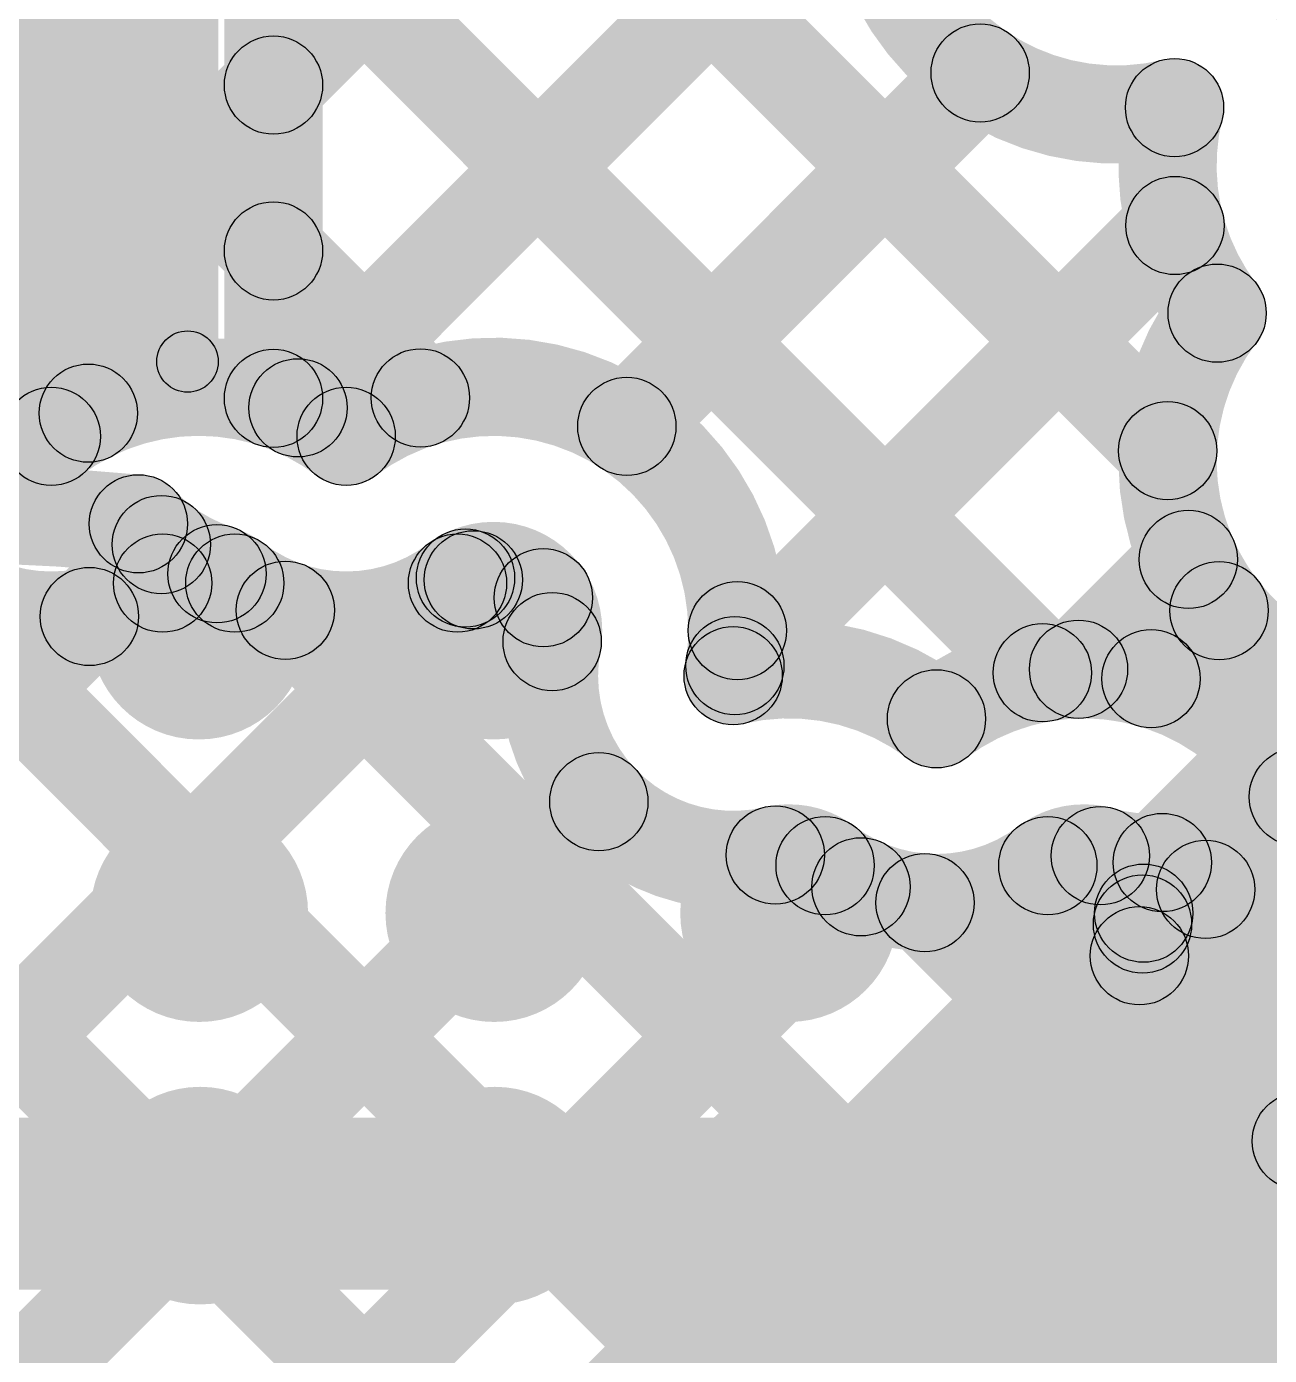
# Model space of a CAD drawing. Header units: millimetres. Extents: x -0.28 to 3.03, y -0.05 to 3.12.
# Drawn here: x 1.0979 to 1.1991, y 1.4051 to 1.5133 of the extents above; entities that cross this region are included whole.
import ezdxf

# ---------------------------------------------------------------- set-up
doc = ezdxf.new("R2010")
doc.units = ezdxf.units.MM
doc.header["$MEASUREMENT"] = 0
for name, color, linetype in [('BottomLayer', 5, 'Continuous'), ('BottomPaste', 16, 'Continuous'), ('BottomSolder', 6, 'Continuous'), ('TopLayer', 1, 'Continuous'), ('TopOverlay', 2, 'Continuous'), ('TopPaste', 8, 'Continuous'), ('TopSolder', 216, 'Continuous'), ('ViaHoleLayer', 16, 'Continuous')]:
    doc.layers.add(name, color=color, linetype=linetype)

# ---------------------------------------------------------------- blocks, each defined once
blk = doc.blocks.new('2835_LED_B_9')
at = {"layer": 'BottomLayer'}
blk.add_hatch(color=5, dxfattribs=at).paths.add_polyline_path([(-0.00069, 0.04606), (0.08829, 0.04606), (0.08829, -0.04606), (-0.00069, -0.04606)])
at = {"layer": 'BottomPaste'}
blk.add_hatch(color=16, dxfattribs=at).paths.add_polyline_path([(-0.00069, 0.04606), (0.08829, 0.04606), (0.08829, -0.04606), (-0.00069, -0.04606)])
at = {"layer": 'BottomSolder'}
blk.add_hatch(color=6, dxfattribs=at).paths.add_polyline_path([(-0.00469, 0.05006), (0.09229, 0.05006), (0.09229, -0.05006), (-0.00469, -0.05006)])
blk = doc.blocks.new('R___1206_42')
at = {"layer": 'TopLayer'}
for points in [[(-0.08, 0.035), (-0.02, 0.035), (-0.02, -0.035), (-0.08, -0.035)], [(0.02, 0.035), (0.08, 0.035), (0.08, -0.035), (0.02, -0.035)]]:
    blk.add_hatch(color=1, dxfattribs=at).paths.add_polyline_path(points)
at = {"layer": 'TopOverlay'}
h = blk.add_hatch(color=2, dxfattribs=at)
edge = h.paths.add_edge_path()
edge.add_arc((-0.084, 0.039), 0.0025, 0, 360)
h = blk.add_hatch(color=2, dxfattribs=at)
edge = h.paths.add_edge_path()
edge.add_arc((-0.084, 0.039), 0.0025, 0, 360)
for points in [[(-0.084, 0.0365), (-0.084, 0.0415), (0.084, 0.0415), (0.084, 0.0365)], [(-0.0815, -0.039), (-0.0865, -0.039), (-0.0865, 0.039), (-0.0815, 0.039)], [(0.0865, -0.039), (0.0815, -0.039), (0.0815, 0.039), (0.0865, 0.039)], [(-0.084, -0.0415), (-0.084, -0.0365), (0.084, -0.0365), (0.084, -0.0415)]]:
    blk.add_hatch(color=2, dxfattribs=at).paths.add_polyline_path(points)
h = blk.add_hatch(color=2, dxfattribs=at)
edge = h.paths.add_edge_path()
edge.add_arc((0.084, 0.039), 0.0025, 0, 360)
h = blk.add_hatch(color=2, dxfattribs=at)
edge = h.paths.add_edge_path()
edge.add_arc((0.084, 0.039), 0.0025, 0, 360)
h = blk.add_hatch(color=2, dxfattribs=at)
edge = h.paths.add_edge_path()
edge.add_arc((-0.084, -0.039), 0.0025, 0, 360)
h = blk.add_hatch(color=2, dxfattribs=at)
edge = h.paths.add_edge_path()
edge.add_arc((-0.084, -0.039), 0.0025, 0, 360)
h = blk.add_hatch(color=2, dxfattribs=at)
edge = h.paths.add_edge_path()
edge.add_arc((0.084, -0.039), 0.0025, 0, 360)
h = blk.add_hatch(color=2, dxfattribs=at)
edge = h.paths.add_edge_path()
edge.add_arc((0.084, -0.039), 0.0025, 0, 360)
at = {"layer": 'TopPaste'}
for points in [[(-0.08, 0.035), (-0.02, 0.035), (-0.02, -0.035), (-0.08, -0.035)], [(0.02, 0.035), (0.08, 0.035), (0.08, -0.035), (0.02, -0.035)]]:
    blk.add_hatch(color=8, dxfattribs=at).paths.add_polyline_path(points)
at = {"layer": 'TopSolder'}
for points in [[(-0.084, 0.039), (-0.016, 0.039), (-0.016, -0.039), (-0.084, -0.039)], [(0.016, 0.039), (0.084, 0.039), (0.084, -0.039), (0.016, -0.039)]]:
    blk.add_hatch(color=216, dxfattribs=at).paths.add_polyline_path(points)
at = {"layer": 'TopOverlay'}
for centre in [(-0.084, 0.039), (-0.084, 0.039), (0.084, 0.039), (0.084, 0.039), (-0.084, -0.039), (-0.084, -0.039), (0.084, -0.039), (0.084, -0.039)]:
    blk.add_circle(centre, 0.0025, dxfattribs=at)

msp = doc.modelspace()

# ---------------------------------------------------------------- hatches: boundary and pattern name
at = {"layer": 'BottomLayer'}
for points in [[(0.76685, 1.8405), (0.77251, 1.84615), (1.1328, 1.48587), (1.12714, 1.48021)], [(0.75617, 1.82289), (0.76183, 1.82855), (1.10575, 1.48463), (1.10009, 1.47897)], [(1.06794, 1.48109), (1.06229, 1.48674), (1.16657, 1.59102), (1.17223, 1.58537)], [(1.09056, 1.57336), (1.09621, 1.57902), (1.19366, 1.48157), (1.188, 1.47591)], [(1.07641, 1.55922), (1.08207, 1.56488), (1.18346, 1.46349), (1.1778, 1.45783)], [(1.09565, 1.4805), (1.08999, 1.48616), (1.16672, 1.56289), (1.17238, 1.55723)], [(1.12283, 1.4794), (1.11717, 1.48506), (1.16426, 1.53214), (1.16991, 1.52649)], [(1.14961, 1.4779), (1.14395, 1.48355), (1.17273, 1.51233), (1.17839, 1.50667)], [(1.1584, 1.45841), (1.15275, 1.46407), (1.18859, 1.49991), (1.19425, 1.49426)], [(1.1864, 1.45812), (1.18074, 1.46378), (1.18969, 1.47272), (1.19535, 1.46707)], [(1.08467, 1.46611), (1.09033, 1.47177), (1.28734, 1.27475), (1.28169, 1.26909)], [(0.90042, 1.22871), (0.89476, 1.23436), (1.13145, 1.47106), (1.13711, 1.4654)], [(1.05768, 1.46482), (1.06333, 1.47048), (1.28568, 1.24813), (1.28002, 1.24247)], [(1.11614, 1.46292), (1.1218, 1.46858), (1.28724, 1.30314), (1.28158, 1.29748)], [(1.19231, 1.45735), (1.18666, 1.46301), (1.19219, 1.46855), (1.19785, 1.46289)], [(0.90185, 1.25843), (0.8962, 1.26408), (1.10018, 1.46806), (1.10583, 1.46241)], [(1.03223, 1.46198), (1.03788, 1.46764), (1.28134, 1.22418), (1.27568, 1.21853)], [(0.91379, 1.21379), (0.90813, 1.21945), (1.14167, 1.45299), (1.14733, 1.44733)], [(0.92071, 1.19243), (0.91506, 1.19809), (1.16302, 1.44606), (1.16868, 1.4404)], [(0.92738, 1.17082), (0.92173, 1.17648), (1.1911, 1.44585), (1.19676, 1.44019)], [(1.16824, 1.43911), (1.17389, 1.44477), (1.27937, 1.33929), (1.27372, 1.33363)], [(0.94216, 1.15731), (0.9365, 1.16297), (1.20767, 1.43414), (1.21333, 1.42848)]]:
    msp.add_hatch(color=5, dxfattribs=at).paths.add_polyline_path(points)
h = msp.add_hatch(color=5, dxfattribs=at)
edge = h.paths.add_edge_path()
edge.add_arc((1.17556, 1.5095), 0.004, 0, 360)
h = msp.add_hatch(color=5, dxfattribs=at)
edge = h.paths.add_edge_path()
edge.add_arc((1.19139, 1.50668), 0.004, 0, 360)
h = msp.add_hatch(color=5, dxfattribs=at)
edge = h.paths.add_edge_path()
edge.add_arc((1.19139, 1.50668), 0.004, 0, 360)
h = msp.add_hatch(color=5, dxfattribs=at)
edge = h.paths.add_edge_path()
edge.add_arc((1.19142, 1.49708), 0.004, 0, 360)
h = msp.add_hatch(color=5, dxfattribs=at)
edge = h.paths.add_edge_path()
edge.add_arc((1.19486, 1.48994), 0.004, 0, 360)
h = msp.add_hatch(color=5, dxfattribs=at)
edge = h.paths.add_edge_path()
edge.add_arc((1.19486, 1.48994), 0.004, 0, 360)
h = msp.add_hatch(color=5, dxfattribs=at)
edge = h.paths.add_edge_path()
edge.add_arc((1.12997, 1.48304), 0.004, 0, 360)
h = msp.add_hatch(color=5, dxfattribs=at)
edge = h.paths.add_edge_path()
edge.add_arc((1.10292, 1.4818), 0.004, 0, 360)
h = msp.add_hatch(color=5, dxfattribs=at)
edge = h.paths.add_edge_path()
edge.add_arc((1.12, 1.48223), 0.004, 0, 360)
h = msp.add_hatch(color=5, dxfattribs=at)
edge = h.paths.add_edge_path()
edge.add_arc((1.14678, 1.48072), 0.004, 0, 360)
h = msp.add_hatch(color=5, dxfattribs=at)
edge = h.paths.add_edge_path()
edge.add_arc((1.0999, 1.47991), 0.004, 0, 360)
h = msp.add_hatch(color=5, dxfattribs=at)
edge = h.paths.add_edge_path()
edge.add_arc((1.0999, 1.47991), 0.004, 0, 360)
h = msp.add_hatch(color=5, dxfattribs=at)
edge = h.paths.add_edge_path()
edge.add_arc((1.12392, 1.47991), 0.004, 0, 360)
h = msp.add_hatch(color=5, dxfattribs=at)
edge = h.paths.add_edge_path()
edge.add_arc((1.12392, 1.47991), 0.004, 0, 360)
h = msp.add_hatch(color=5, dxfattribs=at)
edge = h.paths.add_edge_path()
edge.add_arc((1.19083, 1.47874), 0.004, 0, 360)
h = msp.add_hatch(color=5, dxfattribs=at)
edge = h.paths.add_edge_path()
edge.add_arc((1.19252, 1.46989), 0.004, 0, 360)
h = msp.add_hatch(color=5, dxfattribs=at)
edge = h.paths.add_edge_path()
edge.add_arc((1.11191, 1.46409), 0.00886, 0, 360)
h = msp.add_hatch(color=5, dxfattribs=at)
edge = h.paths.add_edge_path()
edge.add_arc((1.13592, 1.46409), 0.00886, 0, 360)
h = msp.add_hatch(color=5, dxfattribs=at)
edge = h.paths.add_edge_path()
edge.add_arc((1.10897, 1.46796), 0.004, 0, 360)
h = msp.add_hatch(color=5, dxfattribs=at)
edge = h.paths.add_edge_path()
edge.add_arc((1.10897, 1.46796), 0.004, 0, 360)
h = msp.add_hatch(color=5, dxfattribs=at)
edge = h.paths.add_edge_path()
edge.add_arc((1.10897, 1.46796), 0.004, 0, 360)
h = msp.add_hatch(color=5, dxfattribs=at)
edge = h.paths.add_edge_path()
edge.add_arc((1.11485, 1.46796), 0.004, 0, 360)
h = msp.add_hatch(color=5, dxfattribs=at)
edge = h.paths.add_edge_path()
edge.add_arc((1.11485, 1.46796), 0.004, 0, 360)
h = msp.add_hatch(color=5, dxfattribs=at)
edge = h.paths.add_edge_path()
edge.add_arc((1.11485, 1.46796), 0.004, 0, 360)
h = msp.add_hatch(color=5, dxfattribs=at)
edge = h.paths.add_edge_path()
edge.add_arc((1.13299, 1.46796), 0.004, 0, 360)
h = msp.add_hatch(color=5, dxfattribs=at)
edge = h.paths.add_edge_path()
edge.add_arc((1.13299, 1.46796), 0.004, 0, 360)
h = msp.add_hatch(color=5, dxfattribs=at)
edge = h.paths.add_edge_path()
edge.add_arc((1.13364, 1.46838), 0.004, 0, 360)
h = msp.add_hatch(color=5, dxfattribs=at)
edge = h.paths.add_edge_path()
edge.add_arc((1.13428, 1.46823), 0.004, 0, 360)
h = msp.add_hatch(color=5, dxfattribs=at)
edge = h.paths.add_edge_path()
edge.add_arc((1.13998, 1.46677), 0.004, 0, 360)
h = msp.add_hatch(color=5, dxfattribs=at)
edge = h.paths.add_edge_path()
edge.add_arc((1.11897, 1.46575), 0.004, 0, 360)
h = msp.add_hatch(color=5, dxfattribs=at)
edge = h.paths.add_edge_path()
edge.add_arc((1.19502, 1.46572), 0.004, 0, 360)
h = msp.add_hatch(color=5, dxfattribs=at)
edge = h.paths.add_edge_path()
edge.add_arc((1.19502, 1.46572), 0.004, 0, 360)
h = msp.add_hatch(color=5, dxfattribs=at)
edge = h.paths.add_edge_path()
edge.add_arc((1.10301, 1.46524), 0.004, 0, 360)
h = msp.add_hatch(color=5, dxfattribs=at)
edge = h.paths.add_edge_path()
edge.add_arc((1.1407, 1.4632), 0.004, 0, 360)
h = msp.add_hatch(color=5, dxfattribs=at)
edge = h.paths.add_edge_path()
edge.add_arc((1.1407, 1.4632), 0.004, 0, 360)
h = msp.add_hatch(color=5, dxfattribs=at)
edge = h.paths.add_edge_path()
edge.add_arc((1.15578, 1.46409), 0.004, 0, 360)
h = msp.add_hatch(color=5, dxfattribs=at)
edge = h.paths.add_edge_path()
edge.add_arc((1.15578, 1.46409), 0.004, 0, 360)
h = msp.add_hatch(color=5, dxfattribs=at)
edge = h.paths.add_edge_path()
edge.add_arc((1.15558, 1.46124), 0.004, 0, 360)
h = msp.add_hatch(color=5, dxfattribs=at)
edge = h.paths.add_edge_path()
edge.add_arc((1.15544, 1.46042), 0.004, 0, 360)
h = msp.add_hatch(color=5, dxfattribs=at)
edge = h.paths.add_edge_path()
edge.add_arc((1.15544, 1.46042), 0.004, 0, 360)
h = msp.add_hatch(color=5, dxfattribs=at)
edge = h.paths.add_edge_path()
edge.add_arc((1.18063, 1.46066), 0.004, 0, 360)
h = msp.add_hatch(color=5, dxfattribs=at)
edge = h.paths.add_edge_path()
edge.add_arc((1.18357, 1.46095), 0.004, 0, 360)
h = msp.add_hatch(color=5, dxfattribs=at)
edge = h.paths.add_edge_path()
edge.add_arc((1.18948, 1.46018), 0.004, 0, 360)
h = msp.add_hatch(color=5, dxfattribs=at)
edge = h.paths.add_edge_path()
edge.add_arc((1.18948, 1.46018), 0.004, 0, 360)
h = msp.add_hatch(color=5, dxfattribs=at)
edge = h.paths.add_edge_path()
edge.add_arc((1.172, 1.45691), 0.004, 0, 360)
h = msp.add_hatch(color=5, dxfattribs=at)
edge = h.paths.add_edge_path()
edge.add_arc((1.172, 1.45691), 0.004, 0, 360)
h = msp.add_hatch(color=5, dxfattribs=at)
edge = h.paths.add_edge_path()
edge.add_arc((1.1445, 1.45016), 0.004, 0, 360)
h = msp.add_hatch(color=5, dxfattribs=at)
edge = h.paths.add_edge_path()
edge.add_arc((1.11196, 1.44109), 0.00886, 0, 360)
h = msp.add_hatch(color=5, dxfattribs=at)
edge = h.paths.add_edge_path()
edge.add_arc((1.13598, 1.44109), 0.00886, 0, 360)
h = msp.add_hatch(color=5, dxfattribs=at)
edge = h.paths.add_edge_path()
edge.add_arc((1.15999, 1.44109), 0.00886, 0, 360)
h = msp.add_hatch(color=5, dxfattribs=at)
edge = h.paths.add_edge_path()
edge.add_arc((1.15888, 1.44582), 0.004, 0, 360)
h = msp.add_hatch(color=5, dxfattribs=at)
edge = h.paths.add_edge_path()
edge.add_arc((1.15888, 1.44582), 0.004, 0, 360)
h = msp.add_hatch(color=5, dxfattribs=at)
edge = h.paths.add_edge_path()
edge.add_arc((1.15888, 1.44582), 0.004, 0, 360)
h = msp.add_hatch(color=5, dxfattribs=at)
edge = h.paths.add_edge_path()
edge.add_arc((1.18401, 1.44109), 0.00886, 0, 360)
h = msp.add_hatch(color=5, dxfattribs=at)
edge = h.paths.add_edge_path()
edge.add_arc((1.16293, 1.44496), 0.004, 0, 360)
h = msp.add_hatch(color=5, dxfattribs=at)
edge = h.paths.add_edge_path()
edge.add_arc((1.16293, 1.44496), 0.004, 0, 360)
h = msp.add_hatch(color=5, dxfattribs=at)
edge = h.paths.add_edge_path()
edge.add_arc((1.16293, 1.44496), 0.004, 0, 360)
h = msp.add_hatch(color=5, dxfattribs=at)
edge = h.paths.add_edge_path()
edge.add_arc((1.18107, 1.44496), 0.004, 0, 360)
h = msp.add_hatch(color=5, dxfattribs=at)
edge = h.paths.add_edge_path()
edge.add_arc((1.18107, 1.44496), 0.004, 0, 360)
h = msp.add_hatch(color=5, dxfattribs=at)
edge = h.paths.add_edge_path()
edge.add_arc((1.18107, 1.44496), 0.004, 0, 360)
h = msp.add_hatch(color=5, dxfattribs=at)
edge = h.paths.add_edge_path()
edge.add_arc((1.18535, 1.44576), 0.004, 0, 360)
h = msp.add_hatch(color=5, dxfattribs=at)
edge = h.paths.add_edge_path()
edge.add_arc((1.18535, 1.44576), 0.004, 0, 360)
h = msp.add_hatch(color=5, dxfattribs=at)
edge = h.paths.add_edge_path()
edge.add_arc((1.18535, 1.44576), 0.004, 0, 360)
h = msp.add_hatch(color=5, dxfattribs=at)
edge = h.paths.add_edge_path()
edge.add_arc((1.19039, 1.44521), 0.004, 0, 360)
h = msp.add_hatch(color=5, dxfattribs=at)
edge = h.paths.add_edge_path()
edge.add_arc((1.19039, 1.44521), 0.004, 0, 360)
h = msp.add_hatch(color=5, dxfattribs=at)
edge = h.paths.add_edge_path()
edge.add_arc((1.19039, 1.44521), 0.004, 0, 360)
h = msp.add_hatch(color=5, dxfattribs=at)
edge = h.paths.add_edge_path()
edge.add_arc((1.16585, 1.44323), 0.004, 0, 360)
h = msp.add_hatch(color=5, dxfattribs=at)
edge = h.paths.add_edge_path()
edge.add_arc((1.19393, 1.44302), 0.004, 0, 360)
h = msp.add_hatch(color=5, dxfattribs=at)
edge = h.paths.add_edge_path()
edge.add_arc((1.17106, 1.44194), 0.004, 0, 360)
h = msp.add_hatch(color=5, dxfattribs=at)
edge = h.paths.add_edge_path()
edge.add_arc((1.11202, 1.41809), 0.00886, 0, 360)
h = msp.add_hatch(color=5, dxfattribs=at)
edge = h.paths.add_edge_path()
edge.add_arc((1.13603, 1.41809), 0.00886, 0, 360)
h = msp.add_hatch(color=5, dxfattribs=at)
edge = h.paths.add_edge_path()
edge.add_arc((1.16005, 1.41809), 0.00886, 0, 360)
h = msp.add_hatch(color=5, dxfattribs=at)
edge = h.paths.add_edge_path()
edge.add_arc((1.18406, 1.41809), 0.00886, 0, 360)
at = {"layer": 'TopLayer'}
for points in [[(1.122, 1.483), (1.114, 1.483), (1.114, 1.571), (1.122, 1.571)], [(1.12083, 1.50569), (1.11517, 1.51134), (1.16672, 1.56289), (1.17238, 1.55723)], [(1.11517, 1.54875), (1.12083, 1.5544), (1.19366, 1.48157), (1.188, 1.47591)], [(1.12283, 1.4794), (1.11717, 1.48506), (1.16426, 1.53214), (1.16991, 1.52649)], [(1.11517, 1.52046), (1.12083, 1.52612), (1.18346, 1.46349), (1.1778, 1.45783)], [(1.14961, 1.4779), (1.14395, 1.48355), (1.17273, 1.51233), (1.17839, 1.50667)], [(1.1584, 1.45841), (1.15275, 1.46407), (1.18859, 1.49991), (1.19425, 1.49426)], [(1.11517, 1.49218), (1.12083, 1.49783), (1.1328, 1.48587), (1.12714, 1.48021)], [(1.07997, 1.47081), (1.08563, 1.47646), (1.28734, 1.27475), (1.28169, 1.26909)], [(0.90185, 1.25843), (0.8962, 1.26408), (1.10604, 1.47393), (1.11169, 1.46827)], [(1.05408, 1.46842), (1.05973, 1.47407), (1.28568, 1.24813), (1.28002, 1.24247)], [(1.1864, 1.45812), (1.18074, 1.46378), (1.18969, 1.47272), (1.19535, 1.46707)], [(0.90042, 1.22871), (0.89476, 1.23436), (1.13145, 1.47106), (1.13711, 1.4654)], [(1.11614, 1.46292), (1.1218, 1.46858), (1.28724, 1.30314), (1.28158, 1.29748)], [(1.03223, 1.46198), (1.03788, 1.46764), (1.28134, 1.22418), (1.27568, 1.21853)], [(1.20429, 1.44773), (1.19864, 1.45339), (1.20622, 1.46097), (1.21188, 1.45532)], [(0.91379, 1.21379), (0.90813, 1.21945), (1.14167, 1.45299), (1.14733, 1.44733)], [(0.92071, 1.19243), (0.91506, 1.19809), (1.16302, 1.44606), (1.16868, 1.4404)], [(1.16824, 1.43911), (1.17389, 1.44477), (1.25991, 1.35875), (1.25425, 1.3531)], [(0.92738, 1.17082), (0.92173, 1.17648), (1.1857, 1.44045), (1.19135, 1.43479)], [(0.94216, 1.15731), (0.9365, 1.16297), (1.1989, 1.42536), (1.20455, 1.4197)]]:
    msp.add_hatch(color=1, dxfattribs=at).paths.add_polyline_path(points)
h = msp.add_hatch(color=1, dxfattribs=at)
edge = h.paths.add_edge_path()
edge.add_arc((1.17556, 1.5095), 0.004, 0, 360)
h = msp.add_hatch(color=1, dxfattribs=at)
edge = h.paths.add_edge_path()
edge.add_arc((1.118, 1.50851), 0.004, 0, 360)
h = msp.add_hatch(color=1, dxfattribs=at)
edge = h.paths.add_edge_path()
edge.add_arc((1.19139, 1.50668), 0.004, 0, 360)
h = msp.add_hatch(color=1, dxfattribs=at)
edge = h.paths.add_edge_path()
edge.add_arc((1.19139, 1.50668), 0.004, 0, 360)
h = msp.add_hatch(color=1, dxfattribs=at)
edge = h.paths.add_edge_path()
edge.add_arc((1.19142, 1.49708), 0.004, 0, 360)
h = msp.add_hatch(color=1, dxfattribs=at)
edge = h.paths.add_edge_path()
edge.add_arc((1.118, 1.49501), 0.004, 0, 360)
h = msp.add_hatch(color=1, dxfattribs=at)
edge = h.paths.add_edge_path()
edge.add_arc((1.19486, 1.48994), 0.004, 0, 360)
h = msp.add_hatch(color=1, dxfattribs=at)
edge = h.paths.add_edge_path()
edge.add_arc((1.19486, 1.48994), 0.004, 0, 360)
h = msp.add_hatch(color=1, dxfattribs=at)
edge = h.paths.add_edge_path()
edge.add_arc((1.118, 1.483), 0.004, 0, 360)
h = msp.add_hatch(color=1, dxfattribs=at)
edge = h.paths.add_edge_path()
edge.add_arc((1.118, 1.483), 0.004, 0, 360)
h = msp.add_hatch(color=1, dxfattribs=at)
edge = h.paths.add_edge_path()
edge.add_arc((1.12997, 1.48304), 0.004, 0, 360)
h = msp.add_hatch(color=1, dxfattribs=at)
edge = h.paths.add_edge_path()
edge.add_arc((1.12, 1.48223), 0.004, 0, 360)
h = msp.add_hatch(color=1, dxfattribs=at)
edge = h.paths.add_edge_path()
edge.add_arc((1.14678, 1.48072), 0.004, 0, 360)
h = msp.add_hatch(color=1, dxfattribs=at)
edge = h.paths.add_edge_path()
edge.add_arc((1.12392, 1.47991), 0.004, 0, 360)
h = msp.add_hatch(color=1, dxfattribs=at)
edge = h.paths.add_edge_path()
edge.add_arc((1.12392, 1.47991), 0.004, 0, 360)
h = msp.add_hatch(color=1, dxfattribs=at)
edge = h.paths.add_edge_path()
edge.add_arc((1.19083, 1.47874), 0.004, 0, 360)
h = msp.add_hatch(color=1, dxfattribs=at)
edge = h.paths.add_edge_path()
edge.add_arc((1.107, 1.47279), 0.004, 0, 360)
h = msp.add_hatch(color=1, dxfattribs=at)
edge = h.paths.add_edge_path()
edge.add_arc((1.107, 1.47279), 0.004, 0, 360)
h = msp.add_hatch(color=1, dxfattribs=at)
edge = h.paths.add_edge_path()
edge.add_arc((1.107, 1.47279), 0.004, 0, 360)
h = msp.add_hatch(color=1, dxfattribs=at)
edge = h.paths.add_edge_path()
edge.add_arc((1.10887, 1.4711), 0.004, 0, 360)
h = msp.add_hatch(color=1, dxfattribs=at)
edge = h.paths.add_edge_path()
edge.add_arc((1.19252, 1.46989), 0.004, 0, 360)
h = msp.add_hatch(color=1, dxfattribs=at)
edge = h.paths.add_edge_path()
edge.add_arc((1.11191, 1.46409), 0.00886, 0, 360)
h = msp.add_hatch(color=1, dxfattribs=at)
edge = h.paths.add_edge_path()
edge.add_arc((1.1134, 1.46872), 0.004, 0, 360)
h = msp.add_hatch(color=1, dxfattribs=at)
edge = h.paths.add_edge_path()
edge.add_arc((1.1134, 1.46872), 0.004, 0, 360)
h = msp.add_hatch(color=1, dxfattribs=at)
edge = h.paths.add_edge_path()
edge.add_arc((1.13592, 1.46409), 0.00886, 0, 360)
h = msp.add_hatch(color=1, dxfattribs=at)
edge = h.paths.add_edge_path()
edge.add_arc((1.11485, 1.46796), 0.004, 0, 360)
h = msp.add_hatch(color=1, dxfattribs=at)
edge = h.paths.add_edge_path()
edge.add_arc((1.11485, 1.46796), 0.004, 0, 360)
h = msp.add_hatch(color=1, dxfattribs=at)
edge = h.paths.add_edge_path()
edge.add_arc((1.13299, 1.46796), 0.004, 0, 360)
h = msp.add_hatch(color=1, dxfattribs=at)
edge = h.paths.add_edge_path()
edge.add_arc((1.13299, 1.46796), 0.004, 0, 360)
h = msp.add_hatch(color=1, dxfattribs=at)
edge = h.paths.add_edge_path()
edge.add_arc((1.13364, 1.46838), 0.004, 0, 360)
h = msp.add_hatch(color=1, dxfattribs=at)
edge = h.paths.add_edge_path()
edge.add_arc((1.13428, 1.46823), 0.004, 0, 360)
h = msp.add_hatch(color=1, dxfattribs=at)
edge = h.paths.add_edge_path()
edge.add_arc((1.13998, 1.46677), 0.004, 0, 360)
h = msp.add_hatch(color=1, dxfattribs=at)
edge = h.paths.add_edge_path()
edge.add_arc((1.11897, 1.46575), 0.004, 0, 360)
h = msp.add_hatch(color=1, dxfattribs=at)
edge = h.paths.add_edge_path()
edge.add_arc((1.1407, 1.4632), 0.004, 0, 360)
h = msp.add_hatch(color=1, dxfattribs=at)
edge = h.paths.add_edge_path()
edge.add_arc((1.1407, 1.4632), 0.004, 0, 360)
h = msp.add_hatch(color=1, dxfattribs=at)
edge = h.paths.add_edge_path()
edge.add_arc((1.15578, 1.46409), 0.004, 0, 360)
h = msp.add_hatch(color=1, dxfattribs=at)
edge = h.paths.add_edge_path()
edge.add_arc((1.15578, 1.46409), 0.004, 0, 360)
h = msp.add_hatch(color=1, dxfattribs=at)
edge = h.paths.add_edge_path()
edge.add_arc((1.15558, 1.46124), 0.004, 0, 360)
h = msp.add_hatch(color=1, dxfattribs=at)
edge = h.paths.add_edge_path()
edge.add_arc((1.15544, 1.46042), 0.004, 0, 360)
h = msp.add_hatch(color=1, dxfattribs=at)
edge = h.paths.add_edge_path()
edge.add_arc((1.15544, 1.46042), 0.004, 0, 360)
h = msp.add_hatch(color=1, dxfattribs=at)
edge = h.paths.add_edge_path()
edge.add_arc((1.18063, 1.46066), 0.004, 0, 360)
h = msp.add_hatch(color=1, dxfattribs=at)
edge = h.paths.add_edge_path()
edge.add_arc((1.18357, 1.46095), 0.004, 0, 360)
h = msp.add_hatch(color=1, dxfattribs=at)
edge = h.paths.add_edge_path()
edge.add_arc((1.172, 1.45691), 0.004, 0, 360)
h = msp.add_hatch(color=1, dxfattribs=at)
edge = h.paths.add_edge_path()
edge.add_arc((1.172, 1.45691), 0.004, 0, 360)
h = msp.add_hatch(color=1, dxfattribs=at)
edge = h.paths.add_edge_path()
edge.add_arc((1.1445, 1.45016), 0.004, 0, 360)
h = msp.add_hatch(color=1, dxfattribs=at)
edge = h.paths.add_edge_path()
edge.add_arc((1.20147, 1.45056), 0.004, 0, 360)
h = msp.add_hatch(color=1, dxfattribs=at)
edge = h.paths.add_edge_path()
edge.add_arc((1.11196, 1.44109), 0.00886, 0, 360)
h = msp.add_hatch(color=1, dxfattribs=at)
edge = h.paths.add_edge_path()
edge.add_arc((1.13598, 1.44109), 0.00886, 0, 360)
h = msp.add_hatch(color=1, dxfattribs=at)
edge = h.paths.add_edge_path()
edge.add_arc((1.15999, 1.44109), 0.00886, 0, 360)
h = msp.add_hatch(color=1, dxfattribs=at)
edge = h.paths.add_edge_path()
edge.add_arc((1.15888, 1.44582), 0.004, 0, 360)
h = msp.add_hatch(color=1, dxfattribs=at)
edge = h.paths.add_edge_path()
edge.add_arc((1.15888, 1.44582), 0.004, 0, 360)
h = msp.add_hatch(color=1, dxfattribs=at)
edge = h.paths.add_edge_path()
edge.add_arc((1.15888, 1.44582), 0.004, 0, 360)
h = msp.add_hatch(color=1, dxfattribs=at)
edge = h.paths.add_edge_path()
edge.add_arc((1.18401, 1.44109), 0.00886, 0, 360)
h = msp.add_hatch(color=1, dxfattribs=at)
edge = h.paths.add_edge_path()
edge.add_arc((1.16293, 1.44496), 0.004, 0, 360)
h = msp.add_hatch(color=1, dxfattribs=at)
edge = h.paths.add_edge_path()
edge.add_arc((1.16293, 1.44496), 0.004, 0, 360)
h = msp.add_hatch(color=1, dxfattribs=at)
edge = h.paths.add_edge_path()
edge.add_arc((1.16293, 1.44496), 0.004, 0, 360)
h = msp.add_hatch(color=1, dxfattribs=at)
edge = h.paths.add_edge_path()
edge.add_arc((1.18107, 1.44496), 0.004, 0, 360)
h = msp.add_hatch(color=1, dxfattribs=at)
edge = h.paths.add_edge_path()
edge.add_arc((1.18107, 1.44496), 0.004, 0, 360)
h = msp.add_hatch(color=1, dxfattribs=at)
edge = h.paths.add_edge_path()
edge.add_arc((1.18107, 1.44496), 0.004, 0, 360)
h = msp.add_hatch(color=1, dxfattribs=at)
edge = h.paths.add_edge_path()
edge.add_arc((1.16585, 1.44323), 0.004, 0, 360)
h = msp.add_hatch(color=1, dxfattribs=at)
edge = h.paths.add_edge_path()
edge.add_arc((1.17106, 1.44194), 0.004, 0, 360)
h = msp.add_hatch(color=1, dxfattribs=at)
edge = h.paths.add_edge_path()
edge.add_arc((1.18887, 1.44109), 0.004, 0, 360)
h = msp.add_hatch(color=1, dxfattribs=at)
edge = h.paths.add_edge_path()
edge.add_arc((1.18878, 1.4402), 0.004, 0, 360)
h = msp.add_hatch(color=1, dxfattribs=at)
edge = h.paths.add_edge_path()
edge.add_arc((1.18878, 1.4402), 0.004, 0, 360)
h = msp.add_hatch(color=1, dxfattribs=at)
edge = h.paths.add_edge_path()
edge.add_arc((1.18853, 1.43762), 0.004, 0, 360)
h = msp.add_hatch(color=1, dxfattribs=at)
edge = h.paths.add_edge_path()
edge.add_arc((1.11202, 1.41809), 0.00886, 0, 360)
h = msp.add_hatch(color=1, dxfattribs=at)
edge = h.paths.add_edge_path()
edge.add_arc((1.13603, 1.41809), 0.00886, 0, 360)
h = msp.add_hatch(color=1, dxfattribs=at)
edge = h.paths.add_edge_path()
edge.add_arc((1.16005, 1.41809), 0.00886, 0, 360)
h = msp.add_hatch(color=1, dxfattribs=at)
edge = h.paths.add_edge_path()
edge.add_arc((1.18406, 1.41809), 0.00886, 0, 360)
h = msp.add_hatch(color=1, dxfattribs=at)
edge = h.paths.add_edge_path()
edge.add_arc((1.20172, 1.42253), 0.004, 0, 360)
at = {"layer": 'TopOverlay'}
msp.add_hatch(color=2, dxfattribs=at).paths.add_polyline_path([(0.96343, 1.41043), (0.96343, 1.42443), (1.82857, 1.42443), (1.82857, 1.41043)])
at = {"layer": 'ViaHoleLayer'}
h = msp.add_hatch(color=16, dxfattribs=at)
edge = h.paths.add_edge_path()
edge.add_arc((1.11191, 1.46409), 0.00591, 0, 360)
h = msp.add_hatch(color=16, dxfattribs=at)
edge = h.paths.add_edge_path()
edge.add_arc((1.13592, 1.46409), 0.00591, 0, 360)
h = msp.add_hatch(color=16, dxfattribs=at)
edge = h.paths.add_edge_path()
edge.add_arc((1.11196, 1.44109), 0.00591, 0, 360)
h = msp.add_hatch(color=16, dxfattribs=at)
edge = h.paths.add_edge_path()
edge.add_arc((1.13598, 1.44109), 0.00591, 0, 360)
h = msp.add_hatch(color=16, dxfattribs=at)
edge = h.paths.add_edge_path()
edge.add_arc((1.15999, 1.44109), 0.00591, 0, 360)
h = msp.add_hatch(color=16, dxfattribs=at)
edge = h.paths.add_edge_path()
edge.add_arc((1.18401, 1.44109), 0.00591, 0, 360)
h = msp.add_hatch(color=16, dxfattribs=at)
edge = h.paths.add_edge_path()
edge.add_arc((1.11202, 1.41809), 0.00591, 0, 360)
h = msp.add_hatch(color=16, dxfattribs=at)
edge = h.paths.add_edge_path()
edge.add_arc((1.13603, 1.41809), 0.00591, 0, 360)
h = msp.add_hatch(color=16, dxfattribs=at)
edge = h.paths.add_edge_path()
edge.add_arc((1.16005, 1.41809), 0.00591, 0, 360)
h = msp.add_hatch(color=16, dxfattribs=at)
edge = h.paths.add_edge_path()
edge.add_arc((1.18406, 1.41809), 0.00591, 0, 360)

# ---------------------------------------------------------------- linework, layer by layer
at = {"layer": 'BottomLayer', "const_width": 0.008}
for points in [[(1.19139, 1.50668, -0.706607), (1.17084, 1.53798)], [(1.20199, 1.51729, -0.198912), (1.20639, 1.50668)], [(1.20199, 1.51729, -0.198913), (1.20639, 1.50668)], [(1.19486, 1.48994, -0.22619), (1.19139, 1.50668)], [(1.19502, 1.46572, -0.340319), (1.19486, 1.48994)], [(1.07588, 1.47991, -0.336591), (1.0999, 1.47991)], [(1.0999, 1.47991, -0.336591), (1.12392, 1.47991)], [(1.12392, 1.47991, -0.62006), (1.15578, 1.46409)], [(1.10897, 1.46796, -0.336591), (1.11485, 1.46796)], [(1.10897, 1.46796, -0.336592), (1.09083, 1.46796)], [(1.10897, 1.46796, -0.33659), (1.09083, 1.46796)], [(1.13299, 1.46796, -0.33659), (1.11485, 1.46796)], [(1.13299, 1.46796, -0.336592), (1.11485, 1.46796)], [(1.13364, 1.46838, -0.008252), (1.13998, 1.46677)], [(1.15888, 1.44582, -0.54244), (1.1407, 1.4632)], [(1.15888, 1.44582, -0.54244), (1.1407, 1.4632)], [(1.15578, 1.46409, -0.046513), (1.15544, 1.46042)], [(1.15544, 1.46042, -0.22381), (1.172, 1.45691)], [(1.172, 1.45691, -0.236433), (1.18948, 1.46018)], [(1.15888, 1.44582, -0.223809), (1.16293, 1.44496)], [(1.18107, 1.44496, -0.236433), (1.18535, 1.44576)], [(1.18107, 1.44496, -0.33659), (1.16293, 1.44496)], [(1.18107, 1.44496, -0.336592), (1.16293, 1.44496)], [(1.19039, 1.44521, -0.085104), (1.18535, 1.44576)], [(1.19039, 1.44521, -0.085103), (1.18535, 1.44576)], [(1.19039, 1.44521, -0.209043), (1.28203, 1.31564)]]:
    msp.add_lwpolyline(points, format="xyb", dxfattribs=at)
at = {"layer": 'BottomLayer'}
for centre in [(1.17556, 1.5095), (1.19139, 1.50668), (1.19139, 1.50668), (1.19142, 1.49708), (1.19486, 1.48994), (1.19486, 1.48994), (1.12997, 1.48304), (1.10292, 1.4818), (1.12, 1.48223), (1.14678, 1.48072), (1.0999, 1.47991), (1.0999, 1.47991), (1.12392, 1.47991), (1.12392, 1.47991), (1.19083, 1.47874), (1.19252, 1.46989), (1.10897, 1.46796), (1.10897, 1.46796), (1.10897, 1.46796), (1.11485, 1.46796), (1.11485, 1.46796), (1.11485, 1.46796), (1.13299, 1.46796), (1.13299, 1.46796), (1.13364, 1.46838), (1.13428, 1.46823), (1.13998, 1.46677), (1.11897, 1.46575), (1.19502, 1.46572), (1.19502, 1.46572), (1.10301, 1.46524), (1.1407, 1.4632), (1.1407, 1.4632), (1.15578, 1.46409), (1.15578, 1.46409), (1.15558, 1.46124), (1.15544, 1.46042), (1.15544, 1.46042), (1.18063, 1.46066), (1.18357, 1.46095), (1.18948, 1.46018), (1.18948, 1.46018), (1.172, 1.45691), (1.172, 1.45691), (1.1445, 1.45016), (1.15888, 1.44582), (1.15888, 1.44582), (1.15888, 1.44582), (1.16293, 1.44496), (1.16293, 1.44496), (1.16293, 1.44496), (1.18107, 1.44496), (1.18107, 1.44496), (1.18107, 1.44496), (1.18535, 1.44576), (1.18535, 1.44576), (1.18535, 1.44576), (1.19039, 1.44521), (1.19039, 1.44521), (1.19039, 1.44521), (1.16585, 1.44323), (1.19393, 1.44302), (1.17106, 1.44194)]:
    msp.add_circle(centre, 0.004, dxfattribs=at)
at = {"layer": 'TopLayer', "const_width": 0.008}
for points in [[(1.19139, 1.50668, -0.706607), (1.17084, 1.53798)], [(1.20199, 1.51729, -0.198912), (1.20639, 1.50668)], [(1.20199, 1.51729, -0.198913), (1.20639, 1.50668)], [(1.19486, 1.48994, -0.22619), (1.19139, 1.50668)], [(1.2154, 1.45865, -0.706607), (1.19486, 1.48994)], [(1.12392, 1.47991, -0.62006), (1.15578, 1.46409)], [(1.118, 1.483, -0.084587), (1.12392, 1.47991)], [(1.08803, 1.47371, -0.023986), (1.107, 1.47279)], [(1.1134, 1.46872, -0.128488), (1.107, 1.47279)], [(1.1134, 1.46872, -0.128488), (1.107, 1.47279)], [(1.13299, 1.46796, -0.33659), (1.11485, 1.46796)], [(1.13299, 1.46796, -0.336592), (1.11485, 1.46796)], [(1.13364, 1.46838, -0.008252), (1.13998, 1.46677)], [(1.15888, 1.44582, -0.54244), (1.1407, 1.4632)], [(1.15888, 1.44582, -0.54244), (1.1407, 1.4632)], [(1.15578, 1.46409, -0.046513), (1.15544, 1.46042)], [(1.15544, 1.46042, -0.22381), (1.172, 1.45691)], [(1.172, 1.45691, -0.62006), (1.20387, 1.44109)], [(1.15888, 1.44582, -0.223809), (1.16293, 1.44496)], [(1.18107, 1.44496, -0.62006), (1.18887, 1.44109)], [(1.18107, 1.44496, -0.33659), (1.16293, 1.44496)], [(1.18107, 1.44496, -0.336592), (1.16293, 1.44496)], [(1.20696, 1.42282, -0.54244), (1.18878, 1.4402)], [(1.20696, 1.42282, -0.54244), (1.18878, 1.4402)]]:
    msp.add_lwpolyline(points, format="xyb", dxfattribs=at)
at = {"layer": 'TopLayer'}
for centre in [(1.17556, 1.5095), (1.118, 1.50851), (1.19139, 1.50668), (1.19139, 1.50668), (1.19142, 1.49708), (1.118, 1.49501), (1.19486, 1.48994), (1.19486, 1.48994), (1.118, 1.483), (1.118, 1.483), (1.12997, 1.48304), (1.12, 1.48223), (1.14678, 1.48072), (1.12392, 1.47991), (1.12392, 1.47991), (1.19083, 1.47874), (1.107, 1.47279), (1.107, 1.47279), (1.107, 1.47279), (1.10887, 1.4711), (1.19252, 1.46989), (1.1134, 1.46872), (1.1134, 1.46872), (1.11485, 1.46796), (1.11485, 1.46796), (1.13299, 1.46796), (1.13299, 1.46796), (1.13364, 1.46838), (1.13428, 1.46823), (1.13998, 1.46677), (1.11897, 1.46575), (1.1407, 1.4632), (1.1407, 1.4632), (1.15578, 1.46409), (1.15578, 1.46409), (1.15558, 1.46124), (1.15544, 1.46042), (1.15544, 1.46042), (1.18063, 1.46066), (1.18357, 1.46095), (1.172, 1.45691), (1.172, 1.45691), (1.1445, 1.45016), (1.20147, 1.45056), (1.15888, 1.44582), (1.15888, 1.44582), (1.15888, 1.44582), (1.16293, 1.44496), (1.16293, 1.44496), (1.16293, 1.44496), (1.18107, 1.44496), (1.18107, 1.44496), (1.18107, 1.44496), (1.16585, 1.44323), (1.17106, 1.44194), (1.18887, 1.44109), (1.18878, 1.4402), (1.18878, 1.4402), (1.18853, 1.43762), (1.20172, 1.42253)]:
    msp.add_circle(centre, 0.004, dxfattribs=at)

# ---------------------------------------------------------------- block references
for name, p, rotation in [('R___1206_42', (1.027, 1.525), 360), ('2835_LED_B_9', (1.232, 1.422), 225)]:
    msp.add_blockref(name, p, dxfattribs=dict(rotation=rotation))

doc.saveas('drawing.dxf')
